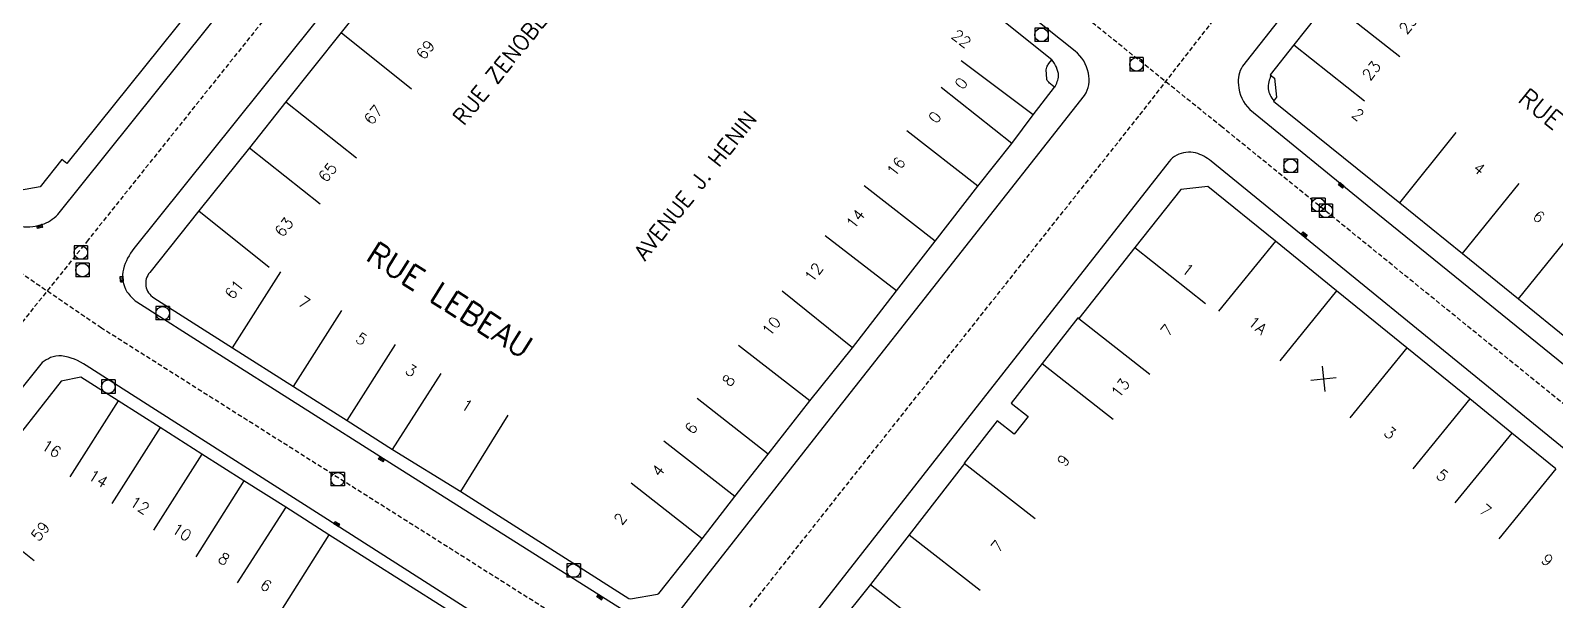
# Model space of a CAD drawing. Header units: millimetres. Extents: x 155000 to 156001, y 122000 to 123001.
# Drawn here: x 155646.4 to 155815.6, y 122814.7 to 122878 of the extents above; entities that cross this region are included whole.
import ezdxf
from ezdxf.enums import TextEntityAlignment as Align

# ---------------------------------------------------------------- set-up
doc = ezdxf.new("R2010")
doc.units = ezdxf.units.MM
doc.linetypes.add('DASHED', pattern=[0.75, 0.5, -0.25])
doc.layers.get('0').update_dxf_attribs({"linetype": 'CONTINUOUS'})
for name, color, linetype in [('W0001', 6, 'DASHED'), ('W0008', 7, 'CONTINUOUS'), ('W0100', 7, 'CONTINUOUS'), ('W0334', 7, 'CONTINUOUS'), ('W0400', 7, 'CONTINUOUS'), ('W0420', 7, 'CONTINUOUS'), ('W0989', 7, 'CONTINUOUS'), ('W0991', 7, 'CONTINUOUS'), ('W1102', 7, 'CONTINUOUS')]:
    doc.layers.add(name, color=color, linetype=linetype)
doc.styles.get("Standard").update_dxf_attribs({"font": 'romans.shx', "width": 0.85})

# ---------------------------------------------------------------- blocks, each defined once
blk = doc.blocks.new('t991o')
at = {"color": 0, "linetype": 'Continuous'}
for p, q in [((-1, 1), (1, -1)), ((-1, -1), (1, 1))]:
    blk.add_line(p, q, dxfattribs=at)
blk = doc.blocks.new('T400')
for p, q in [((-0.15, 0.3), (0.15, 0.3)), ((-0.15, -0.25), (-0.15, 0.3)), ((-0.15, 0.15), (0.15, 0.15)), ((-0.15, 0), (0.15, 0)), ((0.15, 0.3), (0.15, -0.25)), ((-0.15, -0.15), (0.15, -0.15)), ((-0.15, -0.25), (-0.15, -0.3)), ((-0.15, -0.3), (0.15, -0.3)), ((0.15, -0.3), (0.15, -0.25))]:
    blk.add_line(p, q)
blk = doc.blocks.new('T420')
for p, q in [((0.75, 0.75), (-0.75, 0.75)), ((-0.75, 0.75), (-0.75, -0.75)), ((0.75, 0.75), (0.75, -0.75)), ((0.75, -0.75), (-0.75, -0.75))]:
    blk.add_line(p, q)
blk.add_ellipse((0, 0), major_axis=(-0.53, 0.53), ratio=1, start_param=3.926991, end_param=10.210176)

msp = doc.modelspace()

# ---------------------------------------------------------------- linework, layer by layer
at = {"layer": 'W0001'}
for points in [[(155736.54, 122932.63), (155722.45, 122929.66), (155716.7, 122927.95), (155710.96, 122925.02), (155703.99, 122918.54), (155695.92, 122908.89), (155652.76, 122854.78), (155643.84, 122843.66), (155613.03, 122804.7), (155574.16, 122756.94), (155540.78, 122715.04), (155526.71, 122697.26), (155499.97, 122663.56), (155480.24, 122638.12), (155384.49, 122517.41)], [(155835.31, 122821.25), (155778.56, 122867.3), (155764.37, 122878.73), (155708.95, 122923.15), (155693.15, 122920.43), (155660.34, 122914.42), (155618.41, 122905.86), (155591.43, 122899.12), (155584.01, 122889.77)], [(155787.55, 122760.18), (155726.25, 122799.5), (155710.35, 122809.47), (155654.23, 122844.98), (155640.51, 122854.33), (155578.5, 122893.23), (155560.43, 122905.49)], [(155491.68, 122551.03), (155514.06, 122574.71), (155535.31, 122597.48), (155539.55, 122602.41), (155546.49, 122607.92), (155551.6, 122614.46), (155557.84, 122621.7), (155567.75, 122632.53), (155570.2, 122634.36), (155580.32, 122640.08), (155594.72, 122655.29), (155602.08, 122666.93), (155608.82, 122673.98), (155620.98, 122686.94), (155638.46, 122701.95), (155674.63, 122747.59), (155723.37, 122810.48), (155769.45, 122868.67), (155794.69, 122901.14)]]:
    msp.add_lwpolyline(points, dxfattribs=at)
at = {"layer": 'W0008', "flags": 128}
for points in [[(155644.11, 122856.72, 0.1677), (155646.61, 122856.25, 0.1188), (155648.56, 122856.91, 0.0378), (155649.39, 122857.59), (155668.57, 122881.56), (155695.6, 122915.33, -0.0396), (155703.08, 122923.51, -0.0621), (155709.41, 122928.09, -0.0543), (155717, 122930.94, -0.0074), (155721.92, 122932.2), (155736.01, 122935.16)], [(155797.16, 122899.2), (155794.29, 122895.74), (155796.52, 122893.99), (155780.84, 122874.06, 0.1886), (155780.39, 122871.99, 0.1999), (155781.65, 122869.25), (155795.06, 122858.31), (155822.06, 122836.41), (155837.58, 122824.03)], [(155831.48, 122819.74), (155817.12, 122831.11), (155777.35, 122863.5, 0.1128), (155775.62, 122864.42, 0.1774), (155773.53, 122864.18, 0.1055), (155772.69, 122863.48), (155752.07, 122837.18), (155728.51, 122807.09, 0.0914), (155728.02, 122805.83, 0.1402), (155728.45, 122804.11, 0.1376), (155730.34, 122801.84), (155745.17, 122792.41), (155789.95, 122763.95)]]:
    msp.add_lwpolyline(points, format="xyb", dxfattribs=at)
for points in [[(155713.67, 122914.75, 0.1242), (155710.13, 122916.13, 0.1349), (155707.68, 122915.47, 0.095), (155705.96, 122913.98), (155677.61, 122878.51), (155657.83, 122853.8, 0.098), (155656.66, 122851.54, 0.1926), (155657.06, 122849.01, 0.0741), (155658.14, 122847.89), (155666.63, 122842.48), (155686.21, 122830.07), (155712.62, 122813.38, 0.0824), (155714.91, 122812.42, 0.1198), (155716.67, 122812.34, 0.1634), (155718.21, 122813.38), (155721.38, 122817.46), (155735.13, 122834.98), (155763.3, 122870.82, 0.2126), (155763.73, 122873.28, 0.1769), (155762.26, 122875.73), (155751.07, 122884.68), (155722.14, 122907.9)], [(155652.54, 122840.82, 0.1214), (155649.8, 122841.9, 0.1067), (155648.58, 122841.7, 0.0539), (155647.65, 122841.15), (155625.3, 122813.27), (155597.92, 122779.22), (155578.37, 122754.87, 0.2153), (155577.87, 122752.83, 0.1566), (155579.33, 122750.96), (155603.07, 122735.8), (155636.15, 122714.65, 0.1339), (155638.43, 122713.9, 0.0834), (155640.74, 122714.37), (155672.32, 122754.78), (155708.79, 122801.43, 0.2202), (155709.1, 122803.56, 0.1958), (155707.9, 122805.44), (155678.91, 122823.97), (155660.23, 122835.9)]]:
    msp.add_lwpolyline(points, format="xyb", close=True, dxfattribs=at)
at = {"layer": 'W0100'}
msp.add_lwpolyline([(155643.46, 122859.95), (155640.24, 122862.02), (155639.79, 122861.46), (155614.82, 122877.5), (155615.2, 122878.09), (155607.76, 122882.85), (155611.15, 122901.14), (155619.72, 122902.94), (155619.6, 122903.62), (155660.6, 122912.13), (155660.74, 122911.44), (155670.4, 122913.49), (155678.57, 122899.5), (155672.36, 122891.76), (155672.92, 122891.33), (155650.4, 122863.26), (155649.85, 122863.7), (155647.42, 122860.68)], close=True, dxfattribs=at)
at = {"layer": 'W0100', "flags": 128}
for points in [[(155801.81, 122895.56), (155798.94, 122892.09), (155794.65, 122886.68), (155790.42, 122881.3), (155786.54, 122876.42), (155783.91, 122873.08), (155784.38, 122872.73), (155784.6, 122870.6), (155784.25, 122870.16), (155798.27, 122858.9), (155805.24, 122853.26), (155811.46, 122848.24), (155817.18, 122843.57), (155823.02, 122838.87), (155837.22, 122827.64), (155838.99, 122826.24)], [(155815.59, 122829.34), (155810.7, 122833.32), (155806.05, 122837.11), (155799.05, 122842.79), (155791.27, 122849.11), (155784.47, 122854.64), (155776.98, 122860.7), (155773.99, 122860.37), (155768.88, 122853.93), (155762.67, 122846.04), (155762.56, 122846.11), (155758.59, 122841.05), (155755.16, 122836.65), (155757.05, 122835.17), (155755.5, 122833.2), (155753.61, 122834.68), (155749.93, 122829.99), (155750, 122829.95), (155743.84, 122822.03), (155739.54, 122816.52), (155735.82, 122811.85)], [(155692.42, 122813.82), (155679.47, 122822.03), (155674.68, 122825.1), (155670.04, 122828.03), (155665.37, 122830.99), (155660.76, 122833.94), (155656.08, 122836.92), (155651.93, 122839.53), (155649.75, 122839.07), (155642.66, 122830.05)]]:
    msp.add_lwpolyline(points, dxfattribs=at)
msp.add_lwpolyline([(155686.23, 122884.57), (155680.82, 122877.79), (155674.69, 122870.11), (155670.64, 122865), (155665.03, 122857.98), (155659.59, 122851.16, 0.468456), (155660.05, 122848.34), (155668.78, 122842.79), (155675.55, 122838.5), (155681.5, 122834.72), (155686.53, 122831.51), (155694.09, 122826.82), (155712.75, 122814.96), (155712.91, 122814.92), (155715.93, 122815.43), (155716.06, 122815.5), (155720.86, 122821.6), (155724.5, 122826.28), (155728.2, 122830.99), (155732.81, 122836.92), (155737.55, 122842.8), (155742.43, 122849.13), (155746.73, 122854.63), (155751.47, 122860.74), (155755.23, 122865.48), (155757.61, 122868.66), (155759.98, 122871.73), (155759.59, 122872.04, -0.0352), (155759.28, 122872.35, -0.1762), (155759.1, 122872.65), (155759.05, 122873.67, -0.1053), (155759.13, 122873.96, -0.081), (155759.33, 122874.35), (155759.67, 122874.75), (155745.88, 122885.83)], format="xyb", dxfattribs=at)
at = {"layer": 'W0334', "flags": 128}
for points in [[(155759.99, 122871.73, 0.1053), (155760.43, 122873, 0.1507), (155759.67, 122874.75)], [(155783.99, 122873.02, 0.117028), (155783.67, 122871.55, 0.114907), (155784.29, 122870.21)]]:
    msp.add_lwpolyline(points, format="xyb", dxfattribs=at)
at = {"layer": 'W1102'}
for p, q in [((155790.42, 122881.3), (155798.28, 122875.12)), ((155680.82, 122877.79), (155688.64, 122871.56)), ((155786.54, 122876.42), (155794.37, 122870.2)), ((155757.61, 122868.66), (155749.6, 122874.64)), ((155755.23, 122865.48), (155747.4, 122871.69)), ((155674.69, 122870.11), (155682.51, 122863.87)), ((155751.47, 122860.74), (155743.57, 122866.87)), ((155798.27, 122858.9), (155804.53, 122866.7)), ((155670.64, 122865), (155678.48, 122858.79)), ((155746.73, 122854.63), (155738.85, 122860.79)), ((155805.24, 122853.26), (155811.53, 122861.04)), ((155665.03, 122857.98), (155672.85, 122851.74)), ((155811.46, 122848.24), (155817.74, 122856.01)), ((155742.43, 122849.13), (155734.51, 122855.24)), ((155784.47, 122854.64), (155778.17, 122846.87)), ((155768.88, 122853.93), (155776.71, 122847.71)), ((155668.78, 122842.79), (155674.14, 122851.24)), ((155737.55, 122842.8), (155729.76, 122849.08)), ((155791.27, 122849.11), (155784.96, 122841.36)), ((155675.55, 122838.5), (155680.91, 122846.94)), ((155762.67, 122846.04), (155770.53, 122839.86)), ((155681.5, 122834.72), (155686.86, 122843.16)), ((155732.81, 122836.92), (155724.92, 122843.06)), ((155799.05, 122842.79), (155792.75, 122835.02)), ((155758.59, 122841.05), (155766.46, 122834.88)), ((155686.53, 122831.51), (155691.91, 122839.95)), ((155656.08, 122836.92), (155650.71, 122828.48)), ((155728.2, 122830.99), (155720.33, 122837.16)), ((155806.05, 122837.11), (155799.73, 122829.36)), ((155694.09, 122826.82), (155699.37, 122835.31)), ((155660.76, 122833.94), (155655.37, 122825.52)), ((155724.5, 122826.28), (155716.61, 122832.42)), ((155810.7, 122833.32), (155804.38, 122825.57)), ((155665.37, 122830.99), (155660.01, 122822.55)), ((155749.93, 122829.99), (155757.81, 122823.83)), ((155815.59, 122829.34), (155809.28, 122821.58)), ((155670.04, 122828.03), (155664.71, 122819.57)), ((155720.86, 122821.6), (155713.01, 122827.78)), ((155638.95, 122825.42), (155646.76, 122819.17)), ((155674.68, 122825.1), (155669.29, 122816.68)), ((155679.47, 122822.03), (155674.12, 122813.59)), ((155743.84, 122822.03), (155751.73, 122815.89)), ((155739.54, 122816.52), (155747.43, 122810.37))]:
    msp.add_line(p, q, dxfattribs=at)

# ---------------------------------------------------------------- block references
at = {"layer": 'W0400'}
for p, rotation in [((155791.79, 122860.82), 49.09963296956629), ((155647.39, 122856.26), 105.2290037614017), ((155787.68, 122855.37), 230.052398225499), ((155656.46, 122850.42), 4.09724291469554), ((155685.31, 122830.41), 58.01965767739838), ((155680.35, 122823.23), 57.56153769132398), ((155709.52, 122815.11), 57.42082894357346)]:
    msp.add_blockref('T400', p, dxfattribs=dict(at, rotation=rotation))
at = {"layer": 'W0420'}
for p in [(155758.52, 122877.54), (155769.06, 122874.26), (155786.18, 122862.99), (155789.25, 122858.67), (155790.07, 122858), (155651.94, 122853.37), (155652.12, 122851.42), (155661.02, 122846.63), (155655, 122838.48), (155680.44, 122828.2), (155706.62, 122818.06)]:
    msp.add_blockref('T420', p, dxfattribs=at)
at = {"layer": 'W0991', "rotation": 320.883293586067}
msp.add_blockref('t991o', (155789.8, 122839.36), dxfattribs=at)

# ---------------------------------------------------------------- texts
at = {"layer": 'W0989'}
for s, height, rotation, p in [('RUE ZENOBE GRAMME', 1.75, 51.3729, (155701.8, 122877.99)), ("RUE D'ANGLETERRE", 2, 320.9407, (155821.94, 122862.84)), ('AVENUE J. HENIN', 1.75, 51.6248, (155720.12, 122860.81)), ('RUE LEBEAU', 2.5, 327.7611, (155692.87, 122848.11))]:
    msp.add_text(s, height=height, rotation=rotation, dxfattribs=at).set_placement(p, align=Align.MIDDLE)
at = {"layer": 'W0991'}
for s, rotation, p in [('25', 51.8244, (155799.22, 122878.73)), ('22', 321.2123, (155749.65, 122877.1)), ('69', 51.4474, (155690.17, 122875.88)), ('23', 51.5165, (155795.13, 122873.57)), ('0', 53.232, (155749.61, 122872.15)), ('67', 51.4052, (155684.4, 122868.65)), ('0', 51.5764, (155746.69, 122868.39)), ('2', 321.2218, (155793.65, 122868.69)), ('65', 51.5822, (155679.33, 122862.28)), ('16', 52.151, (155742.39, 122862.9)), ('4', 321.049, (155807.1, 122862.69)), ('14', 52.009, (155737.88, 122857.11)), ('6', 321.0424, (155813.7, 122857.36)), ('63', 51.3953, (155674.48, 122856.19)), ('12', 52.3642, (155733.26, 122851.16)), ('1', 321.0264, (155774.78, 122851.46)), ('61', 51.3953, (155668.95, 122849.27)), ('7', 327.5904, (155676.72, 122847.82)), ('10', 51.1488, (155728.56, 122845.19)), ('1A', 320.914, (155782.51, 122845.28)), ('5', 327.5904, (155683.08, 122843.78)), ('7', 51.8042, (155772.46, 122844.73)), ('3', 327.4909, (155688.59, 122840.28)), ('8', 52.1269, (155723.8, 122839.17)), ('13', 51.8969, (155767.27, 122838.34)), ('1', 328.1587, (155694.8, 122836.39)), ('6', 51.888, (155719.66, 122833.88)), ('16', 327.8086, (155648.68, 122831.59)), ('3', 320.9648, (155797.2, 122833.35)), ('9', 51.9463, (155760.96, 122830.28)), ('14', 327.5442, (155653.86, 122828.26)), ('4', 52.0987, (155715.98, 122829.16)), ('5', 320.7987, (155803, 122828.63)), ('12', 327.3699, (155658.48, 122825.31)), ('2', 51.7707, (155711.78, 122823.81)), ('7', 320.8665, (155807.78, 122824.74)), ('59', 51.3082, (155647.44, 122822.42)), ('10', 327.617, (155663.15, 122822.33)), ('7', 52.1165, (155753.63, 122820.77)), ('8', 327.7786, (155667.83, 122819.37)), ('9', 321.501, (155814.65, 122819.23)), ('6', 327.3511, (155672.49, 122816.41))]:
    msp.add_text(s, height=1.25, rotation=rotation, dxfattribs=at).set_placement(p, align=Align.MIDDLE)

doc.saveas('drawing.dxf')
